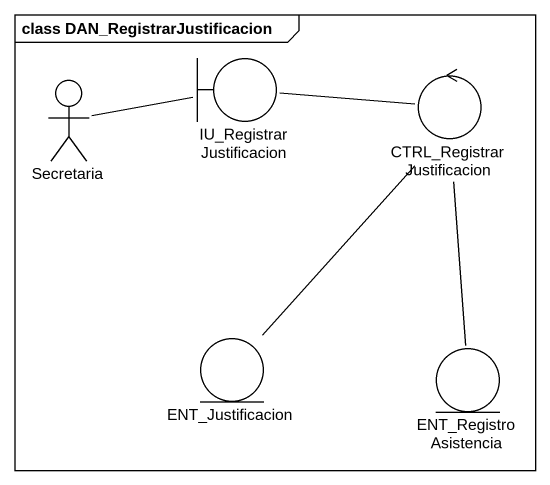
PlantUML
@startuml
mainframe class DAN_RegistrarJustificacion
actor Secretaria
boundary IU_RegistrarJustificacion
control CTRL_RegistrarJustificacion
entity ENT_Justificacion
entity ENT_RegistroAsistencia
Secretaria -right- IU_RegistrarJustificacion
IU_RegistrarJustificacion -right- CTRL_RegistrarJustificacion
CTRL_RegistrarJustificacion -- ENT_Justificacion
CTRL_RegistrarJustificacion -- ENT_RegistroAsistencia
@enduml
